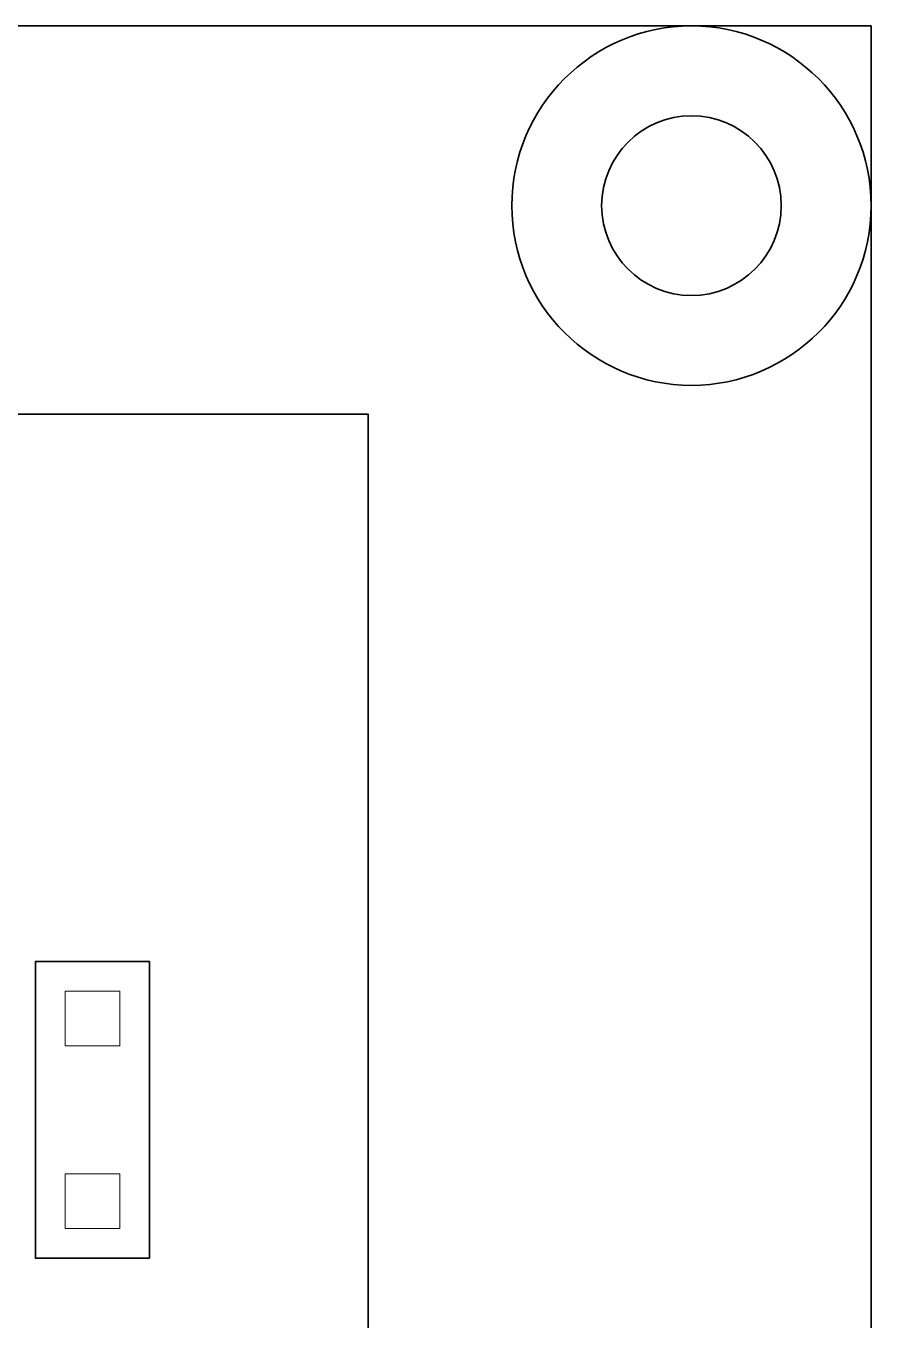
# Model space of a CAD drawing. Header units: centimetres. Extents: x -64.7 to 31.2, y -38.5 to 7.
# Drawn here: x 1.324 to 2.5, y 5.15 to 6.95 of the extents above; entities that cross this region are included whole.
import ezdxf

# ---------------------------------------------------------------- set-up
doc = ezdxf.new("R2010")
doc.units = ezdxf.units.CM
doc.header["$MEASUREMENT"] = 0
doc.layers.add('Layer 1', color=7, linetype='Continuous')

msp = doc.modelspace()

# ---------------------------------------------------------------- linework, layer by layer
at = {"layer": 'Layer 1', "color": 114, "lineweight": 35}
for points in [[(-5.5, 6.95), (-5.5, 6.95), (2.5, 6.95), (2.5, 6.95), (2.5, 6.95), (2.5, 6.95), (2.5, 3.35), (2.5, 3.35), (2.5, 3.35), (2.5, 3.35), (-5.5, 3.35), (-5.5, 3.35), (-5.5, 3.35), (-5.5, 3.35), (-5.5, 6.95), (-5.5, 6.95)], [(2.25, 6.825), (2.31885, 6.825), (2.375, 6.76885), (2.375, 6.7), (2.375, 6.7), (2.375, 6.63115), (2.31885, 6.575), (2.25, 6.575), (2.25, 6.575), (2.18115, 6.575), (2.125, 6.63115), (2.125, 6.7), (2.125, 6.7), (2.125, 6.76885), (2.18115, 6.825), (2.25, 6.825)]]:
    msp.add_open_spline(points, degree=3, knots=[0, 0, 0, 0, 0.25, 0.25, 0.25, 0.25, 0.5, 0.5, 0.5, 0.5, 0.75, 0.75, 0.75, 0.75, 1, 1, 1, 1], dxfattribs=at)
at = {"layer": 'Layer 1', "color": 2, "lineweight": 35}
for points in [[(2.25, 6.95), (2.38769, 6.95), (2.5, 6.83769), (2.5, 6.7), (2.5, 6.7), (2.5, 6.56231), (2.38769, 6.45), (2.25, 6.45), (2.25, 6.45), (2.11231, 6.45), (2, 6.56231), (2, 6.7), (2, 6.7), (2, 6.83769), (2.11231, 6.95), (2.25, 6.95)], [(2.25, 6.825), (2.31885, 6.825), (2.375, 6.76885), (2.375, 6.7), (2.375, 6.7), (2.375, 6.63115), (2.31885, 6.575), (2.25, 6.575), (2.25, 6.575), (2.18115, 6.575), (2.125, 6.63115), (2.125, 6.7), (2.125, 6.7), (2.125, 6.76885), (2.18115, 6.825), (2.25, 6.825)]]:
    msp.add_open_spline(points, degree=3, knots=[0, 0, 0, 0, 0.25, 0.25, 0.25, 0.25, 0.5, 0.5, 0.5, 0.5, 0.75, 0.75, 0.75, 0.75, 1, 1, 1, 1], dxfattribs=at)
at = {"layer": 'Layer 1', "color": 250, "lineweight": 35}
for points in [[(-4.8, 6.41), (-4.8, 6.41), (1.8, 6.41), (1.8, 6.41), (1.8, 6.41), (1.8, 6.41), (1.8, 3.89), (1.8, 3.89), (1.8, 3.89), (1.8, 3.89), (-4.8, 3.89), (-4.8, 3.89), (-4.8, 3.89), (-4.8, 3.89), (-4.8, 6.41), (-4.8, 6.41)], [(1.49577, 5.23596), (1.49577, 5.23596), (1.49577, 5.64871), (1.49577, 5.64871), (1.49577, 5.64871), (1.49577, 5.64871), (1.33702, 5.64871), (1.33702, 5.64871), (1.33702, 5.64871), (1.33702, 5.64871), (1.33702, 5.23596), (1.33702, 5.23596), (1.33702, 5.23596), (1.33702, 5.23596), (1.49577, 5.23596), (1.49577, 5.23596)]]:
    msp.add_open_spline(points, degree=3, knots=[0, 0, 0, 0, 0.25, 0.25, 0.25, 0.25, 0.5, 0.5, 0.5, 0.5, 0.75, 0.75, 0.75, 0.75, 1, 1, 1, 1], dxfattribs=at)
at = {"layer": 'Layer 1', "color": 2, "lineweight": 9}
for points in [[(1.45449, 5.53124), (1.45449, 5.53124), (1.45449, 5.60744), (1.45449, 5.60744), (1.45449, 5.60744), (1.45449, 5.60744), (1.37829, 5.60744), (1.37829, 5.60744), (1.37829, 5.60744), (1.37829, 5.60744), (1.37829, 5.53124), (1.37829, 5.53124), (1.37829, 5.53124), (1.37829, 5.53124), (1.45449, 5.53124), (1.45449, 5.53124)], [(1.45449, 5.27724), (1.45449, 5.27724), (1.45449, 5.35344), (1.45449, 5.35344), (1.45449, 5.35344), (1.45449, 5.35344), (1.37829, 5.35344), (1.37829, 5.35344), (1.37829, 5.35344), (1.37829, 5.35344), (1.37829, 5.27724), (1.37829, 5.27724), (1.37829, 5.27724), (1.37829, 5.27724), (1.45449, 5.27724), (1.45449, 5.27724)]]:
    msp.add_open_spline(points, degree=3, knots=[0, 0, 0, 0, 0.25, 0.25, 0.25, 0.25, 0.5, 0.5, 0.5, 0.5, 0.75, 0.75, 0.75, 0.75, 1, 1, 1, 1], dxfattribs=at)

doc.saveas('drawing.dxf')
